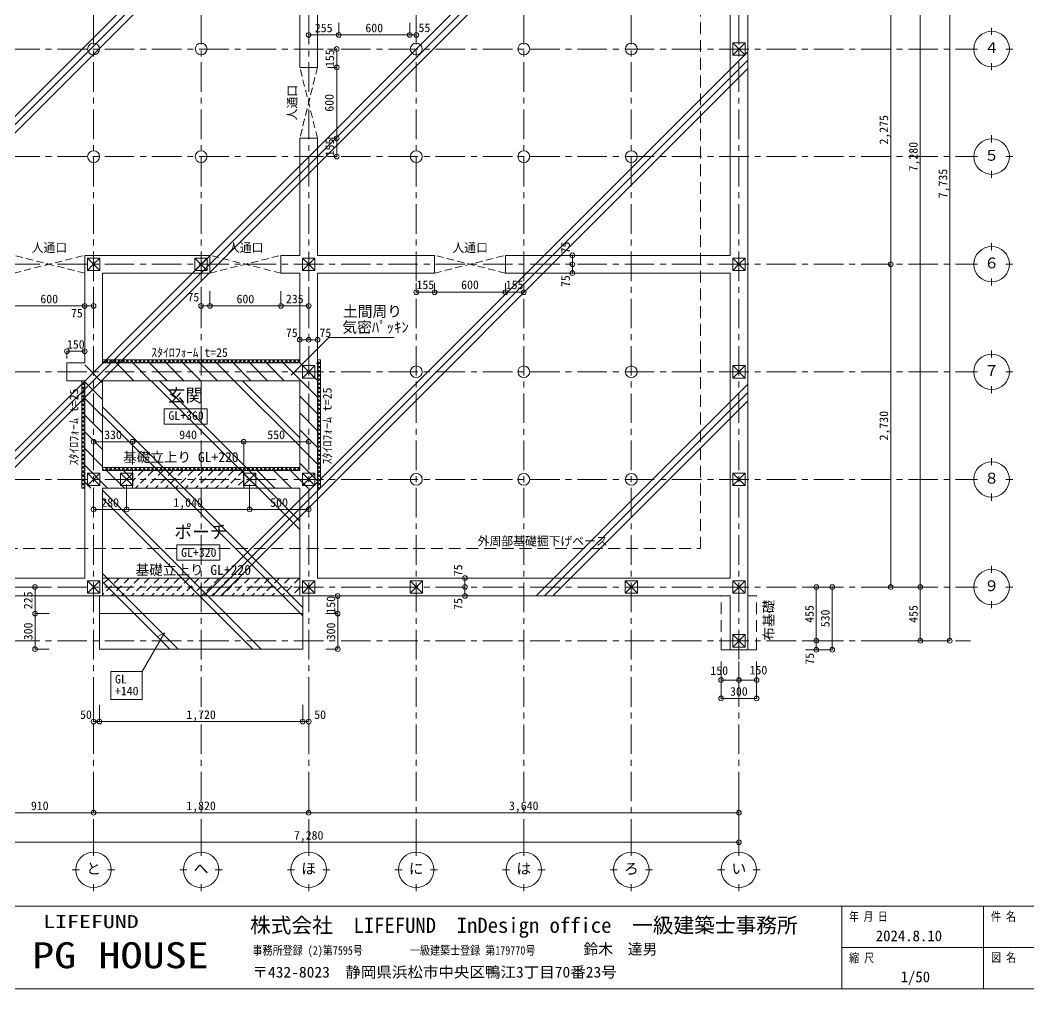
# Model space of a CAD drawing. Units: millimetres at full size, sheet at 1:50. Extents: x -9932 to 9868, y -6943 to 7028.
# Drawn here: x -5384 to 3151, y -6943 to 1248 of the extents above; entities that cross this region are included whole.
import ezdxf
from ezdxf.enums import TextEntityAlignment as Align

# ---------------------------------------------------------------- set-up
doc = ezdxf.new("R2010")
doc.units = ezdxf.units.MM
doc.header["$LTSCALE"] = 50
doc.header["$PDMODE"] = 32
doc.header["$PDSIZE"] = 40
for name, pattern in [('CHAIN1', [8, 5, -1, 1, -1]), ('DASHED1', [1.8, 1.2, -0.6]), ('DASHED2', [3, 2, -1])]:
    doc.linetypes.add(name, pattern=pattern)
for name, color, linetype, lineweight in [('6-2_柱【赤】', 6, 'Continuous', 13), ('6-3_仕上線【黄】', 3, 'Continuous', 20), ('6-4', 5, 'Continuous', 13), ('6-8_ハッチング', 7, 'DASHED1', 5), ('6-A_文字', 7, 'Continuous', 13), ('6-C', 134, 'Continuous', 13), ('6-D_その他ｸﾞﾚｰ線', 4, 'Continuous', 5), ('6-F_寸法・方位', 7, 'Continuous', 13), ('F-F_図面枠（共通）', 7, 'Continuous', 13)]:
    doc.layers.add(name, color=color, linetype=linetype, lineweight=lineweight)
doc.layers.add('F-A', color=7, linetype='Continuous')
doc.styles.add('ＭＳ ゴシック', font='')
doc.styles.get('ＭＳ ゴシック').set_extended_font_data('MS Gothic')

msp = doc.modelspace()

# ---------------------------------------------------------------- linework, layer by layer
at = {"layer": '6-2_柱【赤】'}
for p, q in [((644.77, 1057.17), (749.77, 952.17)), ((749.77, 1057.17), (644.77, 952.17)), ((-4815.23, -867.83), (-4815.23, -762.83)), ((-4710.23, -867.83), (-4710.23, -762.83)), ((-3800.23, -867.83), (-3905.23, -762.83)), ((-3905.23, -867.83), (-3800.23, -762.83)), ((749.77, -762.83), (644.77, -762.83)), ((749.77, -867.83), (749.77, -762.83)), ((-4815.23, -867.83), (-4710.23, -867.83)), ((749.77, -867.83), (644.77, -867.83)), ((-2890.23, -1672.83), (-2995.23, -1672.83)), ((-2890.23, -1777.83), (-2890.23, -1672.83)), ((749.77, -1672.83), (644.77, -1777.83)), ((749.77, -1777.83), (644.77, -1672.83)), ((-2890.23, -1777.83), (-2995.23, -1777.83)), ((-4815.23, -2582.83), (-4710.23, -2687.83)), ((-4710.23, -2582.83), (-4815.23, -2687.83)), ((-4535.23, -2582.83), (-4430.23, -2687.83)), ((-4430.23, -2582.83), (-4535.23, -2687.83)), ((-3495.23, -2582.83), (-3390.23, -2687.83)), ((-3390.23, -2582.83), (-3495.23, -2687.83)), ((-2995.23, -2582.83), (-2890.23, -2687.83)), ((-2890.23, -2582.83), (-2995.23, -2687.83)), ((749.77, -2582.83), (644.77, -2687.83)), ((749.77, -2687.83), (644.77, -2582.83)), ((-4815.23, -3492.83), (-4710.23, -3597.83)), ((-4710.23, -3492.83), (-4815.23, -3597.83)), ((-2995.23, -3492.83), (-2890.23, -3597.83)), ((-2890.23, -3492.83), (-2995.23, -3597.83)), ((-1980.23, -3597.83), (-2085.23, -3492.83)), ((-2085.23, -3597.83), (-1980.23, -3492.83)), ((-160.23, -3597.83), (-265.23, -3492.83)), ((-265.23, -3597.83), (-160.23, -3492.83)), ((644.77, -3492.83), (749.77, -3597.83)), ((749.77, -3492.83), (644.77, -3597.83)), ((644.77, -3947.83), (749.77, -4052.83)), ((749.77, -3947.83), (644.77, -4052.83))]:
    msp.add_line(p, q, dxfattribs=at)
for points in [[(644.77, 1057.17), (644.77, 952.17), (749.77, 952.17), (749.77, 1057.17)], [(-3800.23, -867.83), (-3800.23, -762.83), (-3905.23, -762.83), (-3905.23, -867.83)], [(-2995.23, -762.83), (-2995.23, -867.83), (-2890.23, -867.83), (-2890.23, -762.83)], [(749.77, -1672.83), (644.77, -1672.83), (644.77, -1777.83), (749.77, -1777.83)], [(-4815.23, -2582.83), (-4815.23, -2687.83), (-4710.23, -2687.83), (-4710.23, -2582.83)], [(-4535.23, -2582.83), (-4535.23, -2687.83), (-4430.23, -2687.83), (-4430.23, -2582.83)], [(-3495.23, -2582.83), (-3495.23, -2687.83), (-3390.23, -2687.83), (-3390.23, -2582.83)], [(-2995.23, -2582.83), (-2995.23, -2687.83), (-2890.23, -2687.83), (-2890.23, -2582.83)], [(749.77, -2582.83), (644.77, -2582.83), (644.77, -2687.83), (749.77, -2687.83)], [(-4815.23, -3492.83), (-4815.23, -3597.83), (-4710.23, -3597.83), (-4710.23, -3492.83)], [(-2995.23, -3492.83), (-2995.23, -3597.83), (-2890.23, -3597.83), (-2890.23, -3492.83)], [(-1980.23, -3597.83), (-1980.23, -3492.83), (-2085.23, -3492.83), (-2085.23, -3597.83)], [(-160.23, -3597.83), (-160.23, -3492.83), (-265.23, -3492.83), (-265.23, -3597.83)], [(644.77, -3492.83), (644.77, -3597.83), (749.77, -3597.83), (749.77, -3492.83)], [(644.77, -3947.83), (644.77, -4052.83), (749.77, -4052.83), (749.77, -3947.83)]]:
    msp.add_lwpolyline(points, close=True, dxfattribs=at)
for points in [[(-4710.23, -867.83), (-4762.73, -815.33), (-4815.23, -762.83)], [(-4815.23, -867.83), (-4762.73, -815.33), (-4710.23, -762.83), (-4815.23, -762.83)], [(-2995.23, -762.83), (-2942.73, -815.33), (-2890.23, -867.83)], [(-2890.23, -762.83), (-2942.73, -815.33), (-2995.23, -867.83)], [(749.77, -762.83), (697.27, -815.33), (644.77, -867.83)], [(749.77, -867.83), (697.27, -815.33), (644.77, -762.83), (644.77, -867.83)], [(-2890.23, -1672.83), (-2942.73, -1725.33), (-2995.23, -1777.83)], [(-2890.23, -1777.83), (-2942.73, -1725.33), (-2995.23, -1672.83), (-2995.23, -1777.83)]]:
    msp.add_lwpolyline(points, dxfattribs=at)
at = {"layer": '6-3_仕上線【黄】'}
for p, q in [((-3017.73, 849.67), (-3017.73, 1839.67)), ((-2867.73, 849.67), (-2867.73, 1384.67)), ((622.27, -740.33), (622.27, 1384.67)), ((-2867.73, 849.67), (-3017.73, 849.67)), ((-3017.73, 249.67), (-2867.73, 249.67)), ((-3017.73, -740.33), (-3017.73, 249.67)), ((-2867.73, -740.33), (-2867.73, 249.67)), ((-3777.73, -740.33), (-4837.73, -740.33)), ((-4837.73, -740.33), (-4837.73, -1650.33)), ((-3777.73, -890.33), (-3777.73, -740.33)), ((-3017.73, -740.33), (-3177.73, -740.33)), ((-3177.73, -890.33), (-3177.73, -740.33)), ((-2867.73, -740.33), (-1877.66, -740.33)), ((-1877.66, -890.33), (-1877.66, -740.33)), ((-1277.66, -890.33), (-1277.66, -740.33)), ((-1277.66, -740.33), (622.27, -740.33)), ((-3777.73, -890.33), (-4687.73, -890.33)), ((-4687.73, -1650.33), (-4687.73, -890.33)), ((-3017.73, -890.33), (-3177.73, -890.33)), ((-3017.73, -1650.33), (-3017.73, -890.33)), ((-2867.73, -3470.33), (-2867.73, -890.33)), ((-2867.73, -890.33), (-1877.66, -890.33)), ((-1277.66, -890.33), (622.27, -890.33)), ((622.27, -3470.33), (622.27, -890.33)), ((-4987.73, -1650.33), (-4987.73, -1800.33)), ((-4837.73, -1650.33), (-4987.73, -1650.33)), ((-3017.73, -1650.33), (-4687.73, -1650.33)), ((-4837.73, -1800.33), (-4987.73, -1800.33)), ((-4837.73, -1800.33), (-4837.73, -3470.33)), ((-3017.73, -1800.33), (-4687.73, -1800.33)), ((-4687.73, -2560.33), (-4687.73, -1800.33)), ((-3017.73, -2560.33), (-3017.73, -1800.33)), ((-4687.73, -2560.33), (-3017.73, -2560.33)), ((-4432.73, -2710.33), (-4432.73, -2560.33)), ((-3492.73, -2710.33), (-3492.73, -2560.33)), ((-4687.73, -2710.33), (-4687.73, -3620.33)), ((-3017.73, -2710.33), (-4687.73, -2710.33)), ((-3017.73, -3620.33), (-3017.73, -2710.33)), ((-4687.73, -3470.33), (-3017.73, -3470.33)), ((-2867.73, -3470.33), (622.27, -3470.33)), ((-6507.73, -3620.33), (622.27, -3620.33)), ((622.27, -4075.33), (622.27, -3620.33))]:
    msp.add_line(p, q, dxfattribs=at)
at = {"layer": '6-3_仕上線【黄】', "color": 4, "linetype": 'DASHED1', "lineweight": 5}
for p, q in [((-2867.73, 249.67), (-3017.73, 849.67)), ((-2867.73, 849.67), (-3017.73, 249.67)), ((-5437.73, -890.33), (-4837.73, -740.33)), ((-4837.73, -890.33), (-5437.73, -740.33)), ((-3777.73, -890.33), (-3177.73, -740.33)), ((-3177.73, -890.33), (-3777.73, -740.33)), ((-1877.66, -890.33), (-1277.66, -740.33)), ((-1277.66, -890.33), (-1877.66, -740.33))]:
    msp.add_line(p, q, dxfattribs=at)
at = {"layer": '6-3_仕上線【黄】', "color": 2, "lineweight": 5}
for p, q in [((-3017.73, -3059.21), (-4276.61, -1800.33)), ((-3017.73, -2988.5), (-4205.9, -1800.33)), ((-3017.73, -2355.35), (-3572.75, -1800.33)), ((-3017.73, -2284.64), (-3502.04, -1800.33)), ((-2992.73, -3717.36), (-4687.73, -2022.36)), ((-2992.73, -3788.07), (-4687.73, -2093.07)), ((-3343.62, -4070.33), (-4687.73, -2726.22)), ((-3414.33, -4070.33), (-4687.73, -2796.93)), ((-4047.48, -4070.33), (-4687.73, -3430.08)), ((-4118.19, -4070.33), (-4687.73, -3500.79))]:
    msp.add_line(p, q, dxfattribs=at)
at = {"layer": '6-3_仕上線【黄】', "color": 7, "linetype": 'DASHED2', "lineweight": 13}
for p, q in [((547.27, -4075.33), (547.27, -3620.33)), ((847.27, -3620.33), (772.27, -3620.33)), ((847.27, -4075.33), (847.27, -3620.33)), ((622.27, -4075.33), (547.27, -4075.33)), ((772.27, -4075.33), (847.27, -4075.33))]:
    msp.add_line(p, q, dxfattribs=at)
at = {"layer": '6-3_仕上線【黄】'}
for points in [[(622.27, -4075.33), (772.27, -4075.33), (772.27, 3809.67)], [(-5597.73, -2560.33), (-5597.73, -3470.33), (-4837.73, -3470.33)]]:
    msp.add_lwpolyline(points, dxfattribs=at)
at = {"layer": '6-3_仕上線【黄】', "color": 7, "linetype": 'DASHED2', "lineweight": 13}
msp.add_lwpolyline([(-6257.73, -3220.33), (372.27, -3220.33), (372.27, 3409.67)], dxfattribs=at)
at = {"layer": '6-4'}
for p, q in [((-3017.73, -1625.33), (-4687.73, -1625.33)), ((-4673, -1650.33), (-4687.73, -1635.61)), ((-4668, -1650.33), (-4643, -1625.33)), ((-4637.65, -1650.33), (-4662.65, -1625.33)), ((-4632.65, -1650.33), (-4607.65, -1625.33)), ((-4602.29, -1650.33), (-4627.29, -1625.33)), ((-4597.29, -1650.33), (-4572.29, -1625.33)), ((-4566.94, -1650.33), (-4591.94, -1625.33)), ((-4561.94, -1650.33), (-4536.94, -1625.33)), ((-4531.58, -1650.33), (-4556.58, -1625.33)), ((-4526.58, -1650.33), (-4501.58, -1625.33)), ((-4496.23, -1650.33), (-4521.23, -1625.33)), ((-4491.23, -1650.33), (-4466.23, -1625.33)), ((-4460.87, -1650.33), (-4485.87, -1625.33)), ((-4455.87, -1650.33), (-4430.87, -1625.33)), ((-4425.51, -1650.33), (-4450.51, -1625.33)), ((-4420.51, -1650.33), (-4395.51, -1625.33)), ((-4390.16, -1650.33), (-4415.16, -1625.33)), ((-4385.16, -1650.33), (-4360.16, -1625.33)), ((-4354.8, -1650.33), (-4379.8, -1625.33)), ((-4349.8, -1650.33), (-4324.8, -1625.33)), ((-4319.45, -1650.33), (-4344.45, -1625.33)), ((-4314.45, -1650.33), (-4289.45, -1625.33)), ((-4284.09, -1650.33), (-4309.09, -1625.33)), ((-4279.09, -1650.33), (-4254.09, -1625.33)), ((-4248.74, -1650.33), (-4273.74, -1625.33)), ((-4243.74, -1650.33), (-4218.74, -1625.33)), ((-4213.38, -1650.33), (-4238.38, -1625.33)), ((-4208.38, -1650.33), (-4183.38, -1625.33)), ((-4178.03, -1650.33), (-4203.03, -1625.33)), ((-4173.03, -1650.33), (-4148.03, -1625.33)), ((-4142.67, -1650.33), (-4167.67, -1625.33)), ((-4137.67, -1650.33), (-4112.67, -1625.33)), ((-4107.32, -1650.33), (-4132.32, -1625.33)), ((-4102.32, -1650.33), (-4077.32, -1625.33)), ((-4071.96, -1650.33), (-4096.96, -1625.33)), ((-4066.96, -1650.33), (-4041.96, -1625.33)), ((-4036.61, -1650.33), (-4061.61, -1625.33)), ((-4031.61, -1650.33), (-4006.61, -1625.33)), ((-4001.25, -1650.33), (-4026.25, -1625.33)), ((-3996.25, -1650.33), (-3971.25, -1625.33)), ((-3965.9, -1650.33), (-3990.9, -1625.33)), ((-3960.9, -1650.33), (-3935.9, -1625.33)), ((-3930.54, -1650.33), (-3955.54, -1625.33)), ((-3925.54, -1650.33), (-3900.54, -1625.33)), ((-3895.18, -1650.33), (-3920.18, -1625.33)), ((-3890.18, -1650.33), (-3865.18, -1625.33)), ((-3859.83, -1650.33), (-3884.83, -1625.33)), ((-3854.83, -1650.33), (-3829.83, -1625.33)), ((-3824.47, -1650.33), (-3849.47, -1625.33)), ((-3819.47, -1650.33), (-3794.47, -1625.33)), ((-3789.12, -1650.33), (-3814.12, -1625.33)), ((-3784.12, -1650.33), (-3759.12, -1625.33)), ((-3753.76, -1650.33), (-3778.76, -1625.33)), ((-3748.76, -1650.33), (-3723.76, -1625.33)), ((-3718.41, -1650.33), (-3743.41, -1625.33)), ((-3713.41, -1650.33), (-3688.41, -1625.33)), ((-3683.05, -1650.33), (-3708.05, -1625.33)), ((-3678.05, -1650.33), (-3653.05, -1625.33)), ((-3647.7, -1650.33), (-3672.7, -1625.33)), ((-3642.7, -1650.33), (-3617.7, -1625.33)), ((-3612.34, -1650.33), (-3637.34, -1625.33)), ((-3607.34, -1650.33), (-3582.34, -1625.33)), ((-3576.99, -1650.33), (-3601.99, -1625.33)), ((-3571.99, -1650.33), (-3546.99, -1625.33)), ((-3541.63, -1650.33), (-3566.63, -1625.33)), ((-3536.63, -1650.33), (-3511.63, -1625.33)), ((-3506.28, -1650.33), (-3531.28, -1625.33)), ((-3501.28, -1650.33), (-3476.28, -1625.33)), ((-3470.92, -1650.33), (-3495.92, -1625.33)), ((-3465.92, -1650.33), (-3440.92, -1625.33)), ((-3435.57, -1650.33), (-3460.57, -1625.33)), ((-3430.57, -1650.33), (-3405.57, -1625.33)), ((-3400.21, -1650.33), (-3425.21, -1625.33)), ((-3395.21, -1650.33), (-3370.21, -1625.33)), ((-3364.85, -1650.33), (-3389.85, -1625.33)), ((-3359.85, -1650.33), (-3334.85, -1625.33)), ((-3329.5, -1650.33), (-3354.5, -1625.33)), ((-3324.5, -1650.33), (-3299.5, -1625.33)), ((-3294.14, -1650.33), (-3319.14, -1625.33)), ((-3289.14, -1650.33), (-3264.14, -1625.33)), ((-3258.79, -1650.33), (-3283.79, -1625.33)), ((-3253.79, -1650.33), (-3228.79, -1625.33)), ((-3223.43, -1650.33), (-3248.43, -1625.33)), ((-3218.43, -1650.33), (-3193.43, -1625.33)), ((-3188.08, -1650.33), (-3213.08, -1625.33)), ((-3183.08, -1650.33), (-3158.08, -1625.33)), ((-3152.72, -1650.33), (-3177.72, -1625.33)), ((-3147.72, -1650.33), (-3122.72, -1625.33)), ((-3117.37, -1650.33), (-3142.37, -1625.33)), ((-3112.37, -1650.33), (-3087.37, -1625.33)), ((-3082.01, -1650.33), (-3107.01, -1625.33)), ((-3077.01, -1650.33), (-3052.01, -1625.33)), ((-3046.66, -1650.33), (-3071.66, -1625.33)), ((-3041.66, -1650.33), (-3017.73, -1626.41)), ((-3017.73, -1643.91), (-3036.3, -1625.33)), ((-2867.73, -1625.33), (-2842.73, -1625.33)), ((-2867.73, -1634.71), (-2842.73, -1659.71)), ((-2867.73, -1665.06), (-2842.73, -1640.06)), ((-2867.73, -1670.06), (-2842.73, -1695.06)), ((-2867.73, -1700.42), (-2842.73, -1675.42)), ((-2867.73, -1705.42), (-2842.73, -1730.42)), ((-2842.73, -2710.33), (-2842.73, -1625.33)), ((-2867.73, -1735.77), (-2842.73, -1710.77)), ((-2867.73, -1740.77), (-2842.73, -1765.77)), ((-2867.73, -1771.13), (-2842.73, -1746.13)), ((-2867.73, -1776.13), (-2842.73, -1801.13)), ((-2867.73, -1806.48), (-2842.73, -1781.48)), ((-4862.73, -1800.33), (-4862.73, -2710.33)), ((-4837.73, -1811.72), (-4862.73, -1836.72)), ((-4837.73, -1842.08), (-4862.73, -1817.08)), ((-4837.73, -1847.08), (-4862.73, -1872.08)), ((-4837.73, -1877.43), (-4862.73, -1852.43)), ((-2867.73, -1811.48), (-2842.73, -1836.48)), ((-2867.73, -1841.84), (-2842.73, -1816.84)), ((-2867.73, -1846.84), (-2842.73, -1871.84)), ((-2867.73, -1877.19), (-2842.73, -1852.19)), ((-4837.73, -1882.43), (-4862.73, -1907.43)), ((-4837.73, -1912.79), (-4862.73, -1887.79)), ((-4837.73, -1917.79), (-4862.73, -1942.79)), ((-4837.73, -1948.14), (-4862.73, -1923.14)), ((-4837.73, -1953.14), (-4862.73, -1978.14)), ((-4837.73, -1983.5), (-4862.73, -1958.5)), ((-2867.73, -1882.19), (-2842.73, -1907.19)), ((-2867.73, -1912.55), (-2842.73, -1887.55)), ((-2867.73, -1917.55), (-2842.73, -1942.55)), ((-2867.73, -1947.9), (-2842.73, -1922.9)), ((-2867.73, -1952.9), (-2842.73, -1977.9)), ((-2867.73, -1983.26), (-2842.73, -1958.26)), ((-4837.73, -1988.5), (-4862.73, -2013.5)), ((-4837.73, -2018.86), (-4862.73, -1993.86)), ((-4837.73, -2023.86), (-4862.73, -2048.86)), ((-4837.73, -2054.21), (-4862.73, -2029.21)), ((-2867.73, -1988.26), (-2842.73, -2013.26)), ((-2867.73, -2018.61), (-2842.73, -1993.61)), ((-2867.73, -2023.61), (-2842.73, -2048.61)), ((-2867.73, -2053.97), (-2842.73, -2028.97)), ((-4837.73, -2059.21), (-4862.73, -2084.21)), ((-4837.73, -2089.57), (-4862.73, -2064.57)), ((-4837.73, -2094.57), (-4862.73, -2119.57)), ((-4837.73, -2124.92), (-4862.73, -2099.92)), ((-4837.73, -2129.92), (-4862.73, -2154.92)), ((-2867.73, -2058.97), (-2842.73, -2083.97)), ((-2867.73, -2089.33), (-2842.73, -2064.33)), ((-2867.73, -2094.33), (-2842.73, -2119.33)), ((-2867.73, -2124.68), (-2842.73, -2099.68)), ((-2867.73, -2129.68), (-2842.73, -2154.68)), ((-4837.73, -2160.28), (-4862.73, -2135.28)), ((-4837.73, -2165.28), (-4862.73, -2190.28)), ((-4837.73, -2195.63), (-4862.73, -2170.63)), ((-4837.73, -2200.63), (-4862.73, -2225.63)), ((-4837.73, -2230.99), (-4862.73, -2205.99)), ((-2867.73, -2160.04), (-2842.73, -2135.04)), ((-2867.73, -2165.04), (-2842.73, -2190.04)), ((-2867.73, -2195.39), (-2842.73, -2170.39)), ((-2867.73, -2200.39), (-2842.73, -2225.39)), ((-2867.73, -2230.75), (-2842.73, -2205.75)), ((-4837.73, -2235.99), (-4862.73, -2260.99)), ((-4837.73, -2266.34), (-4862.73, -2241.34)), ((-4837.73, -2271.34), (-4862.73, -2296.34)), ((-4837.73, -2301.7), (-4862.73, -2276.7)), ((-2867.73, -2235.75), (-2842.73, -2260.75)), ((-2867.73, -2266.1), (-2842.73, -2241.1)), ((-2867.73, -2271.1), (-2842.73, -2296.1)), ((-2867.73, -2301.46), (-2842.73, -2276.46)), ((-4837.73, -2306.7), (-4862.73, -2331.7)), ((-4837.73, -2337.05), (-4862.73, -2312.05)), ((-4837.73, -2342.05), (-4862.73, -2367.05)), ((-4837.73, -2372.41), (-4862.73, -2347.41)), ((-4837.73, -2377.41), (-4862.73, -2402.41)), ((-4837.73, -2407.76), (-4862.73, -2382.76)), ((-2867.73, -2306.46), (-2842.73, -2331.46)), ((-2867.73, -2336.81), (-2842.73, -2311.81)), ((-2867.73, -2341.81), (-2842.73, -2366.81)), ((-2867.73, -2372.17), (-2842.73, -2347.17)), ((-2867.73, -2377.17), (-2842.73, -2402.17)), ((-2867.73, -2407.52), (-2842.73, -2382.52)), ((-4837.73, -2412.76), (-4862.73, -2437.76)), ((-4837.73, -2443.12), (-4862.73, -2418.12)), ((-4837.73, -2448.12), (-4862.73, -2473.12)), ((-4837.73, -2478.47), (-4862.73, -2453.47)), ((-2867.73, -2412.52), (-2842.73, -2437.52)), ((-2867.73, -2442.88), (-2842.73, -2417.88)), ((-2867.73, -2447.88), (-2842.73, -2472.88)), ((-2867.73, -2478.23), (-2842.73, -2453.23)), ((-4837.73, -2483.47), (-4862.73, -2508.47)), ((-4837.73, -2513.83), (-4862.73, -2488.83)), ((-4837.73, -2518.83), (-4862.73, -2543.83)), ((-4837.73, -2549.19), (-4862.73, -2524.19)), ((-4837.73, -2554.19), (-4862.73, -2579.19)), ((-4837.73, -2584.54), (-4862.73, -2559.54)), ((-3017.73, -2535.33), (-4687.73, -2535.33)), ((-4673, -2560.33), (-4687.73, -2545.61)), ((-4668, -2560.33), (-4643, -2535.33)), ((-4637.65, -2560.33), (-4662.65, -2535.33)), ((-4632.65, -2560.33), (-4607.65, -2535.33)), ((-4602.29, -2560.33), (-4627.29, -2535.33)), ((-4597.29, -2560.33), (-4572.29, -2535.33)), ((-4566.94, -2560.33), (-4591.94, -2535.33)), ((-4561.94, -2560.33), (-4536.94, -2535.33)), ((-4531.58, -2560.33), (-4556.58, -2535.33)), ((-4526.58, -2560.33), (-4501.58, -2535.33)), ((-4496.23, -2560.33), (-4521.23, -2535.33)), ((-4491.23, -2560.33), (-4466.23, -2535.33)), ((-4460.87, -2560.33), (-4485.87, -2535.33)), ((-4455.87, -2560.33), (-4430.87, -2535.33)), ((-4425.51, -2560.33), (-4450.51, -2535.33)), ((-4420.51, -2560.33), (-4395.51, -2535.33)), ((-4390.16, -2560.33), (-4415.16, -2535.33)), ((-4385.16, -2560.33), (-4360.16, -2535.33)), ((-4354.8, -2560.33), (-4379.8, -2535.33)), ((-4349.8, -2560.33), (-4324.8, -2535.33)), ((-4319.45, -2560.33), (-4344.45, -2535.33)), ((-4314.45, -2560.33), (-4289.45, -2535.33)), ((-4284.09, -2560.33), (-4309.09, -2535.33)), ((-4279.09, -2560.33), (-4254.09, -2535.33)), ((-4248.74, -2560.33), (-4273.74, -2535.33)), ((-4243.74, -2560.33), (-4218.74, -2535.33)), ((-4213.38, -2560.33), (-4238.38, -2535.33)), ((-4208.38, -2560.33), (-4183.38, -2535.33)), ((-4178.03, -2560.33), (-4203.03, -2535.33)), ((-4173.03, -2560.33), (-4148.03, -2535.33)), ((-4142.67, -2560.33), (-4167.67, -2535.33)), ((-4137.67, -2560.33), (-4112.67, -2535.33)), ((-4107.32, -2560.33), (-4132.32, -2535.33)), ((-4102.32, -2560.33), (-4077.32, -2535.33)), ((-4071.96, -2560.33), (-4096.96, -2535.33)), ((-4066.96, -2560.33), (-4041.96, -2535.33)), ((-4036.61, -2560.33), (-4061.61, -2535.33)), ((-4031.61, -2560.33), (-4006.61, -2535.33)), ((-4001.25, -2560.33), (-4026.25, -2535.33)), ((-3996.25, -2560.33), (-3971.25, -2535.33)), ((-3965.9, -2560.33), (-3990.9, -2535.33)), ((-3960.9, -2560.33), (-3935.9, -2535.33)), ((-3930.54, -2560.33), (-3955.54, -2535.33)), ((-3925.54, -2560.33), (-3900.54, -2535.33)), ((-3895.18, -2560.33), (-3920.18, -2535.33)), ((-3890.18, -2560.33), (-3865.18, -2535.33)), ((-3859.83, -2560.33), (-3884.83, -2535.33)), ((-3854.83, -2560.33), (-3829.83, -2535.33)), ((-3824.47, -2560.33), (-3849.47, -2535.33)), ((-3819.47, -2560.33), (-3794.47, -2535.33)), ((-3789.12, -2560.33), (-3814.12, -2535.33)), ((-3784.12, -2560.33), (-3759.12, -2535.33)), ((-3753.76, -2560.33), (-3778.76, -2535.33)), ((-3748.76, -2560.33), (-3723.76, -2535.33)), ((-3718.41, -2560.33), (-3743.41, -2535.33)), ((-3713.41, -2560.33), (-3688.41, -2535.33)), ((-3683.05, -2560.33), (-3708.05, -2535.33)), ((-3678.05, -2560.33), (-3653.05, -2535.33)), ((-3647.7, -2560.33), (-3672.7, -2535.33)), ((-3642.7, -2560.33), (-3617.7, -2535.33)), ((-3612.34, -2560.33), (-3637.34, -2535.33)), ((-3607.34, -2560.33), (-3582.34, -2535.33)), ((-3576.99, -2560.33), (-3601.99, -2535.33)), ((-3571.99, -2560.33), (-3546.99, -2535.33)), ((-3541.63, -2560.33), (-3566.63, -2535.33)), ((-3536.63, -2560.33), (-3511.63, -2535.33)), ((-3506.28, -2560.33), (-3531.28, -2535.33)), ((-3501.28, -2560.33), (-3476.28, -2535.33)), ((-3470.92, -2560.33), (-3495.92, -2535.33)), ((-3465.92, -2560.33), (-3440.92, -2535.33)), ((-3435.57, -2560.33), (-3460.57, -2535.33)), ((-3430.57, -2560.33), (-3405.57, -2535.33)), ((-3400.21, -2560.33), (-3425.21, -2535.33)), ((-3395.21, -2560.33), (-3370.21, -2535.33)), ((-3364.85, -2560.33), (-3389.85, -2535.33)), ((-3359.85, -2560.33), (-3334.85, -2535.33)), ((-3329.5, -2560.33), (-3354.5, -2535.33)), ((-3324.5, -2560.33), (-3299.5, -2535.33)), ((-3294.14, -2560.33), (-3319.14, -2535.33)), ((-3289.14, -2560.33), (-3264.14, -2535.33)), ((-3258.79, -2560.33), (-3283.79, -2535.33)), ((-3253.79, -2560.33), (-3228.79, -2535.33)), ((-3223.43, -2560.33), (-3248.43, -2535.33)), ((-3218.43, -2560.33), (-3193.43, -2535.33)), ((-3188.08, -2560.33), (-3213.08, -2535.33)), ((-3183.08, -2560.33), (-3158.08, -2535.33)), ((-3152.72, -2560.33), (-3177.72, -2535.33)), ((-3147.72, -2560.33), (-3122.72, -2535.33)), ((-3117.37, -2560.33), (-3142.37, -2535.33)), ((-3112.37, -2560.33), (-3087.37, -2535.33)), ((-3082.01, -2560.33), (-3107.01, -2535.33)), ((-3077.01, -2560.33), (-3052.01, -2535.33)), ((-3046.66, -2560.33), (-3071.66, -2535.33)), ((-3041.66, -2560.33), (-3017.73, -2536.41)), ((-3017.73, -2553.91), (-3036.3, -2535.33)), ((-2867.73, -2483.23), (-2842.73, -2508.23)), ((-2867.73, -2513.59), (-2842.73, -2488.59)), ((-2867.73, -2518.59), (-2842.73, -2543.59)), ((-2867.73, -2548.94), (-2842.73, -2523.94)), ((-2867.73, -2553.95), (-2842.73, -2578.95)), ((-2867.73, -2584.3), (-2842.73, -2559.3)), ((-4837.73, -2589.54), (-4862.73, -2614.54)), ((-4837.73, -2619.9), (-4862.73, -2594.9)), ((-4837.73, -2624.9), (-4862.73, -2649.9)), ((-4837.73, -2655.25), (-4862.73, -2630.25)), ((-2867.73, -2589.3), (-2842.73, -2614.3)), ((-2867.73, -2619.66), (-2842.73, -2594.66)), ((-2867.73, -2624.66), (-2842.73, -2649.66)), ((-2867.73, -2655.01), (-2842.73, -2630.01)), ((-4837.73, -2660.25), (-4862.73, -2685.25)), ((-4837.73, -2690.61), (-4862.73, -2665.61)), ((-4837.73, -2710.33), (-4862.73, -2710.33)), ((-4837.73, -2695.61), (-4852.46, -2710.33)), ((-2867.73, -2660.01), (-2842.73, -2685.01)), ((-2867.73, -2690.37), (-2842.73, -2665.37)), ((-2867.73, -2695.37), (-2852.76, -2710.33)), ((-2867.73, -2710.33), (-2842.73, -2710.33)), ((-2852.34, -2710.33), (-2842.73, -2700.72))]:
    msp.add_line(p, q, dxfattribs=at)
at = {"layer": '6-4', "color": 7}
for p, q in [((-4712.73, -4070.33), (-4712.73, -3620.33)), ((-4712.73, -3770.33), (-2992.73, -3770.33))]:
    msp.add_line(p, q, dxfattribs=at)
msp.add_lwpolyline([(-4712.73, -4070.33), (-2992.73, -4070.33), (-2992.73, -3620.33)], dxfattribs=at)
at = {"layer": '6-8_ハッチング', "color": 2, "linetype": 'Continuous'}
for p, q in [((-6657.73, -792.8), (-2055.27, 3809.67)), ((-6657.73, -934.22), (-1913.84, 3809.67)), ((-6657.73, -863.51), (-1984.56, 3809.67)), ((-6656.84, -3620.33), (772.27, 3808.78)), ((772.27, 3738.06), (-6586.13, -3620.33)), ((772.27, 3667.35), (-6515.42, -3620.33)), ((-3828.41, -3620.33), (772.27, 980.35)), ((-3757.7, -3620.33), (772.27, 909.64)), ((-3686.99, -3620.33), (772.27, 838.93)), ((-1017.42, -3620.33), (772.27, -1830.64)), ((772.27, -1901.36), (-946.71, -3620.33)), ((772.27, -1972.07), (-876, -3620.33))]:
    msp.add_line(p, q, dxfattribs=at)
at = {"layer": '6-8_ハッチング', "lineweight": 13}
for p, q in [((-4343.51, -2560.33), (-4430.23, -2647.05)), ((-4258.66, -2560.33), (-4408.66, -2710.33)), ((-4173.81, -2560.33), (-4323.81, -2710.33)), ((-4088.95, -2560.33), (-4238.95, -2710.33)), ((-4004.1, -2560.33), (-4154.1, -2710.33)), ((-3919.25, -2560.33), (-4069.25, -2710.33)), ((-3834.39, -2560.33), (-3984.39, -2710.33)), ((-3749.54, -2560.33), (-3899.54, -2710.33)), ((-3664.69, -2560.33), (-3814.69, -2710.33)), ((-3579.84, -2560.33), (-3729.84, -2710.33)), ((-3494.98, -2560.33), (-3644.98, -2710.33)), ((-3492.73, -2642.93), (-3560.13, -2710.33)), ((-4632.19, -3470.33), (-4687.73, -3525.88)), ((-4547.33, -3470.33), (-4687.73, -3610.73)), ((-4462.48, -3470.33), (-4612.48, -3620.33)), ((-4377.63, -3470.33), (-4527.63, -3620.33)), ((-4292.77, -3470.33), (-4442.77, -3620.33)), ((-4207.92, -3470.33), (-4357.92, -3620.33)), ((-4123.07, -3470.33), (-4273.07, -3620.33)), ((-4038.22, -3470.33), (-4188.22, -3620.33)), ((-3953.36, -3470.33), (-4103.36, -3620.33)), ((-3868.51, -3470.33), (-4018.51, -3620.33)), ((-3783.66, -3470.33), (-3933.66, -3620.33)), ((-3698.81, -3470.33), (-3848.81, -3620.33)), ((-3613.95, -3470.33), (-3763.95, -3620.33)), ((-3529.1, -3470.33), (-3679.1, -3620.33)), ((-3444.25, -3470.33), (-3594.25, -3620.33)), ((-3359.39, -3470.33), (-3509.39, -3620.33)), ((-3274.54, -3470.33), (-3424.54, -3620.33)), ((-3189.69, -3470.33), (-3339.69, -3620.33)), ((-3104.84, -3470.33), (-3254.84, -3620.33)), ((-3019.98, -3470.33), (-3169.98, -3620.33)), ((-3017.73, -3552.93), (-3085.13, -3620.33))]:
    msp.add_line(p, q, dxfattribs=at)
at = {"layer": '6-A_文字', "color": 1, "linetype": 'CHAIN1', "lineweight": 9}
for p, q in [((-4762.73, -5757.4), (-4762.73, 6428.18)), ((-3852.73, -5757.4), (-3852.73, 6428.18)), ((-2942.73, -5757.4), (-2942.73, 6428.18)), ((-2032.73, -5757.4), (-2032.73, 6428.18)), ((-1122.73, -5757.4), (-1122.73, 6428.18)), ((-212.73, -5757.4), (-212.73, 6428.18)), ((697.27, -5757.4), (697.27, 6428.18)), ((-8668.65, 1004.67), (2655.85, 1004.67)), ((-8668.65, 94.67), (2655.85, 94.67)), ((-8668.65, -815.33), (2655.85, -815.33)), ((-8668.65, -1725.33), (2655.85, -1725.33)), ((-8668.65, -2635.33), (2655.85, -2635.33)), ((-8668.65, -3545.33), (2655.85, -3545.33)), ((-8668.65, -4000.33), (2655.85, -4000.33))]:
    msp.add_line(p, q, dxfattribs=at)
at = {"layer": '6-A_文字'}
for p, q in [((2835.85, 1184.67), (2835.85, 1124.67)), ((2715.85, 1004.67), (2655.85, 1004.67)), ((3015.85, 1004.67), (2955.85, 1004.67)), ((2835.85, 884.67), (2835.85, 824.67)), ((2835.85, 274.67), (2835.85, 214.67)), ((2715.85, 94.67), (2655.85, 94.67)), ((3015.85, 94.67), (2955.85, 94.67)), ((2835.85, -25.33), (2835.85, -85.33)), ((2835.85, -635.33), (2835.85, -695.33)), ((2715.85, -815.33), (2655.85, -815.33)), ((3015.85, -815.33), (2955.85, -815.33)), ((2835.85, -935.33), (2835.85, -995.33)), ((2835.85, -1545.33), (2835.85, -1605.33)), ((2715.85, -1725.33), (2655.85, -1725.33)), ((3015.85, -1725.33), (2955.85, -1725.33)), ((2835.85, -1845.33), (2835.85, -1905.33)), ((2835.85, -2455.33), (2835.85, -2515.33)), ((2715.85, -2635.33), (2655.85, -2635.33)), ((3015.85, -2635.33), (2955.85, -2635.33)), ((2835.85, -2755.33), (2835.85, -2815.33)), ((2835.85, -3365.33), (2835.85, -3425.33)), ((2715.85, -3545.33), (2655.85, -3545.33)), ((3015.85, -3545.33), (2955.85, -3545.33)), ((2835.85, -3665.33), (2835.85, -3725.33)), ((-4762.73, -5817.4), (-4762.73, -5757.4)), ((-3852.73, -5817.4), (-3852.73, -5757.4)), ((-2942.73, -5817.4), (-2942.73, -5757.4)), ((-2032.73, -5817.4), (-2032.73, -5757.4)), ((-1122.73, -5817.4), (-1122.73, -5757.4)), ((-212.73, -5817.4), (-212.73, -5757.4)), ((697.27, -5817.4), (697.27, -5757.4)), ((-4882.73, -5937.4), (-4942.73, -5937.4)), ((-4582.73, -5937.4), (-4642.73, -5937.4)), ((-3972.73, -5937.4), (-4032.73, -5937.4)), ((-3672.73, -5937.4), (-3732.73, -5937.4)), ((-3062.73, -5937.4), (-3122.73, -5937.4)), ((-2762.73, -5937.4), (-2822.73, -5937.4)), ((-2152.73, -5937.4), (-2212.73, -5937.4)), ((-1852.73, -5937.4), (-1912.73, -5937.4)), ((-1242.73, -5937.4), (-1302.73, -5937.4)), ((-942.73, -5937.4), (-1002.73, -5937.4)), ((-332.73, -5937.4), (-392.73, -5937.4)), ((-32.73, -5937.4), (-92.73, -5937.4)), ((577.27, -5937.4), (517.27, -5937.4)), ((877.27, -5937.4), (817.27, -5937.4)), ((-4762.73, -6117.4), (-4762.73, -6057.4)), ((-3852.73, -6117.4), (-3852.73, -6057.4)), ((-2942.73, -6117.4), (-2942.73, -6057.4)), ((-2032.73, -6117.4), (-2032.73, -6057.4)), ((-1122.73, -6117.4), (-1122.73, -6057.4)), ((-212.73, -6117.4), (-212.73, -6057.4)), ((697.27, -6117.4), (697.27, -6057.4))]:
    msp.add_line(p, q, dxfattribs=at)
at = {"layer": '6-A_文字', "color": 134}
for p in [(-3090.77, -1752.73), (-2219.54, -1434.01)]:
    msp.add_line(p, (-2772.04, -1434.01), dxfattribs=at)
at = {"layer": '6-A_文字', "color": 2, "lineweight": 5}
for p, q in [((-3802.61, -2037.85), (-3802.61, -2168.95)), ((-3802.61, -2168.95), (-4165.99, -2168.95)), ((-3694.84, -3188.09), (-3694.84, -3319.19)), ((-3694.84, -3319.19), (-4058.22, -3319.19))]:
    msp.add_line(p, q, dxfattribs=at)
for points in [[(-3802.61, -2037.85), (-4165.99, -2037.85), (-4165.99, -2168.95)], [(-3694.84, -3188.09), (-4058.22, -3188.09), (-4058.22, -3319.19)], [(-4352.39, -4258.95), (-4163.86, -3932.41), (-4224.49, -3967.41)], [(-4352.39, -4258.95), (-4617.54, -4258.95), (-4617.54, -4496.06)], [(-4352.39, -4258.95), (-4352.39, -4496.06), (-4617.54, -4496.06)]]:
    msp.add_lwpolyline(points, dxfattribs=at)
at = {"layer": '6-A_文字'}
for centre in [(2835.85, 1004.67), (2835.85, 94.67), (2835.85, -815.33), (2835.85, -1725.33), (2835.85, -2635.33), (2835.85, -3545.33), (-4762.73, -5937.4), (-3852.73, -5937.4), (-2942.73, -5937.4), (-2032.73, -5937.4), (-1122.73, -5937.4), (-212.73, -5937.4), (697.27, -5937.4)]:
    msp.add_circle(centre, 150, dxfattribs=at)
at = {"layer": '6-C'}
for p, q in [((-4837.73, -1667.65), (-4687.73, -1817.65)), ((-4572.21, -1650.33), (-4422.21, -1800.33)), ((-4430.78, -1650.33), (-4280.78, -1800.33)), ((-4289.36, -1650.33), (-4139.36, -1800.33)), ((-4147.94, -1650.33), (-3997.94, -1800.33)), ((-4006.52, -1650.33), (-3856.52, -1800.33)), ((-3865.1, -1650.33), (-3715.1, -1800.33)), ((-3723.68, -1650.33), (-3573.68, -1800.33)), ((-3582.26, -1650.33), (-3432.26, -1800.33)), ((-3440.83, -1650.33), (-3290.83, -1800.33)), ((-3299.41, -1650.33), (-3149.41, -1800.33)), ((-3157.99, -1650.33), (-2867.73, -1940.6)), ((-3016.57, -1650.33), (-2867.73, -1799.18)), ((-2875.15, -1650.33), (-2867.73, -1657.75)), ((-4837.73, -1809.07), (-4687.73, -1959.07)), ((-4837.73, -1950.5), (-4687.73, -2100.5)), ((-3017.73, -1932.02), (-2867.73, -2082.02)), ((-4837.73, -2091.92), (-4687.73, -2241.92)), ((-3017.73, -2073.44), (-2867.73, -2223.44)), ((-3017.73, -2214.86), (-2867.73, -2364.86)), ((-4837.73, -2233.34), (-4687.73, -2383.34)), ((-4837.73, -2374.76), (-4687.73, -2524.76)), ((-3017.73, -2356.28), (-2867.73, -2506.28)), ((-4837.73, -2516.18), (-4643.58, -2710.33)), ((-3017.73, -2497.7), (-2867.73, -2647.7)), ((-4652.16, -2560.33), (-4502.16, -2710.33)), ((-4510.73, -2560.33), (-4430.23, -2640.84)), ((-3492.73, -2588.39), (-3370.78, -2710.33)), ((-3379.36, -2560.33), (-3229.36, -2710.33)), ((-3237.94, -2560.33), (-3087.94, -2710.33)), ((-3096.52, -2560.33), (-2946.52, -2710.33)), ((-4837.73, -2657.6), (-4785, -2710.33))]:
    msp.add_line(p, q, dxfattribs=at)
at = {"layer": '6-D_その他ｸﾞﾚｰ線'}
for centre in [(-4762.73, 1004.67), (-3852.73, 1004.67), (-2032.73, 1004.67), (-1122.73, 1004.67), (-212.73, 1004.67), (-4762.73, 94.67), (-3852.73, 94.67), (-2032.73, 94.67), (-1122.73, 94.67), (-212.73, 94.67), (-2032.73, -1725.33), (-1122.73, -1725.33), (-212.73, -1725.33), (-2032.73, -2635.33), (-1122.73, -2635.33), (-212.73, -2635.33)]:
    msp.add_circle(centre, 50, dxfattribs=at)
at = {"layer": '6-F_寸法・方位'}
for p, q in [((2231.96, -3545.33), (2231.96, 3734.67)), ((2481.96, 3734.67), (2481.96, -4000.33)), ((1981.96, 1459.67), (1981.96, -815.33)), ((-2942.73, 1124.33), (-2942.73, 1224.8)), ((-2687.73, 1124.33), (-2687.73, 1224.8)), ((-2087.73, 1124.33), (-2087.73, 1224.8)), ((-2032.73, 1124.33), (-2032.73, 1224.8)), ((-2942.73, 1124.33), (-2687.73, 1124.33)), ((-2687.73, 1124.33), (-2087.73, 1124.33)), ((-2087.73, 1124.33), (-2032.73, 1124.33)), ((-2705.24, 1004.67), (-2783.75, 1004.67)), ((-2705.24, 849.67), (-2705.24, 1004.67)), ((-2705.24, 849.67), (-2783.75, 849.67)), ((-2705.24, 849.67), (-2783.75, 849.67)), ((-2705.24, 849.67), (-2783.75, 849.67)), ((-2705.24, 849.67), (-2705.24, 249.67)), ((-2705.24, 249.67), (-2783.75, 249.67)), ((-2705.24, 249.67), (-2783.75, 249.67)), ((-2705.24, 249.67), (-2783.75, 249.67)), ((-2705.24, 249.67), (-2705.24, 94.67)), ((-2705.24, 94.67), (-2783.75, 94.67)), ((-710.72, -740.33), (-710.72, -815.33)), ((-710.72, -815.33), (-710.72, -890.33)), ((1981.96, -815.33), (1731.96, -815.33)), ((1981.96, -815.33), (1981.96, -3545.33)), ((-2032.8, -1052.82), (-2032.8, -974.31)), ((-1877.73, -1052.82), (-1877.73, -974.31)), ((-1277.73, -1052.82), (-1277.73, -974.31)), ((-1122.8, -1052.82), (-1122.8, -974.31)), ((-4837.73, -1167.62), (-4837.73, -1030.33)), ((-4762.73, -1167.62), (-4762.73, -1030.33)), ((-3852.73, -1167.62), (-3852.73, -1041.95)), ((-3777.73, -1167.62), (-3777.73, -1041.95)), ((-3177.73, -1167.62), (-3177.73, -1041.95)), ((-2942.73, -1167.62), (-2942.73, -1041.95)), ((-1877.73, -1052.82), (-2032.8, -1052.82)), ((-1277.73, -1052.82), (-1877.73, -1052.82)), ((-1122.73, -1052.82), (-1277.73, -1052.82)), ((-4837.73, -1167.62), (-5437.73, -1167.62)), ((-4762.73, -1167.62), (-4837.73, -1167.62)), ((-3852.73, -1167.62), (-3777.73, -1167.62)), ((-3777.73, -1167.62), (-3177.73, -1167.62)), ((-3177.73, -1167.62), (-2942.73, -1167.62)), ((-2942.73, -1453.96), (-3017.73, -1453.96)), ((-2867.73, -1453.96), (-2942.73, -1453.96)), ((-4987.73, -1551.62), (-4837.73, -1551.62)), ((-4987.73, -1551.62), (-4987.73, -1613.4)), ((-4837.73, -1551.62), (-4837.73, -1602.42)), ((-4762.73, -2316.39), (-4432.73, -2316.39)), ((-4762.73, -2316.39), (-4762.73, -2385.7)), ((-4432.73, -2316.39), (-3492.73, -2316.39)), ((-4432.73, -2316.39), (-4432.73, -2509.67)), ((-3492.73, -2316.39), (-2942.73, -2316.39)), ((-3492.73, -2316.39), (-3492.73, -2509.67)), ((-2942.73, -2316.39), (-2942.73, -2385.7)), ((-4482.73, -2889.11), (-4482.73, -2678.41)), ((-3442.73, -2889.11), (-3442.73, -2678.41)), ((-4762.73, -2889.11), (-4482.73, -2889.11)), ((-4482.73, -2889.11), (-3442.73, -2889.11)), ((-3442.73, -2889.11), (-2942.73, -2889.11)), ((-1620.72, -3470.09), (-1620.72, -3545.09)), ((-5257.79, -3545.33), (-5257.79, -3770.33)), ((-5257.79, -3545.33), (-5137.47, -3545.33)), ((-1620.72, -3545.09), (-1620.72, -3620.09)), ((1352.11, -3545.33), (1261.63, -3545.33)), ((1352.11, -3545.33), (1352.11, -4000.33)), ((1486.72, -3545.33), (1352.11, -3545.33)), ((1486.72, -3545.33), (1486.72, -4075.33)), ((1981.96, -3545.33), (1731.96, -3545.33)), ((2231.96, -3545.33), (1981.96, -3545.33)), ((2231.96, -4000.33), (2231.96, -3545.33)), ((-2696.17, -3620.33), (-2797.43, -3620.33)), ((-2696.17, -3620.33), (-2696.17, -3770.33)), ((-5257.79, -3770.33), (-5137.47, -3770.33)), ((-5257.79, -3770.33), (-5257.79, -4070.33)), ((-2696.17, -3770.33), (-2797.43, -3770.33)), ((-2696.17, -3770.33), (-2696.17, -4070.33)), ((1352.11, -4000.33), (1261.63, -4000.33)), ((1352.11, -4000.33), (1352.11, -4075.33)), ((2231.96, -4000.33), (1981.96, -4000.33)), ((2481.96, -4000.33), (2231.96, -4000.33)), ((-5257.79, -4070.33), (-5137.47, -4070.33)), ((-2696.17, -4070.33), (-2797.43, -4070.33)), ((1352.11, -4075.33), (1261.63, -4075.33)), ((1486.72, -4075.33), (1352.11, -4075.33)), ((547.27, -4486.9), (547.27, -4176)), ((697.27, -4332.33), (697.27, -4176)), ((847.27, -4486.9), (847.27, -4176)), ((847.27, -4486.9), (547.27, -4486.9)), ((-4762.73, -4683.42), (-4762.73, -4540.7)), ((-4712.73, -4683.42), (-4712.73, -4540.7)), ((-2992.73, -4683.42), (-2992.73, -4540.7)), ((-2942.73, -4683.42), (-2942.73, -4540.7)), ((-4762.73, -4683.42), (-4712.73, -4683.42)), ((-4712.73, -4683.42), (-2992.73, -4683.42)), ((-2992.73, -4683.42), (-2942.73, -4683.42)), ((-4762.73, -5454.09), (-4762.73, -5204.09)), ((-2942.73, -5454.09), (-2942.73, -5204.09)), ((697.27, -5454.09), (697.27, -5204.09)), ((-5672.73, -5454.09), (-4762.73, -5454.09)), ((-4762.73, -5454.09), (-2942.73, -5454.09)), ((-2942.73, -5454.09), (697.27, -5454.09)), ((697.27, -5704.09), (697.27, -5454.09)), ((-6582.73, -5704.09), (697.27, -5704.09))]:
    msp.add_line(p, q, dxfattribs=at)
msp.add_lwpolyline([(547.27, -4332.33), (697.27, -4332.33), (847.27, -4332.33)], dxfattribs=at)
for p in [(-2942.73, 1124.33), (-2687.73, 1124.33), (-2087.73, 1124.33), (-2032.73, 1124.33), (-2705.24, 1004.67), (-2705.24, 849.67), (-2705.24, 249.67), (-2705.24, 94.67), (-710.72, -740.33), (-710.72, -815.33), (1981.96, -815.33), (-710.72, -890.33), (-2032.8, -1052.82), (-1877.73, -1052.82), (-1277.73, -1052.82), (-1122.8, -1052.82), (-4837.73, -1167.62), (-4762.73, -1167.62), (-3852.73, -1167.62), (-3777.73, -1167.62), (-3177.73, -1167.62), (-2942.73, -1167.62), (-3017.73, -1453.96), (-2942.73, -1453.96), (-2867.73, -1453.96), (-4987.73, -1551.62), (-4837.73, -1551.62), (-4762.73, -2316.39), (-4432.73, -2316.39), (-3492.73, -2316.39), (-2942.73, -2316.39), (-4762.73, -2889.11), (-4482.73, -2889.11), (-3442.73, -2889.11), (-2942.73, -2889.11), (-1620.72, -3470.09), (-5257.79, -3545.33), (-1620.72, -3545.09), (1352.11, -3545.33), (1486.72, -3545.33), (1981.96, -3545.33), (2231.96, -3545.33), (-2696.17, -3620.33), (-1620.72, -3620.09), (-5257.79, -3770.33), (-2696.17, -3770.33), (1352.11, -4000.33), (2231.96, -4000.33), (2481.96, -4000.33), (-5257.79, -4070.33), (-2696.17, -4070.33), (1352.11, -4075.33), (1486.72, -4075.33), (547.27, -4332.33), (697.27, -4332.33), (847.27, -4332.33), (547.27, -4486.9), (847.27, -4486.9), (-4762.73, -4683.42), (-4712.73, -4683.42), (-2992.73, -4683.42), (-2942.73, -4683.42), (-4762.73, -5454.09), (-2942.73, -5454.09), (697.27, -5454.09), (697.27, -5704.09)]:
    msp.add_point(p, dxfattribs=at)
at = {"layer": 'F-F_図面枠（共通）'}
for p, q in [((-9932.21, -6243.46), (9867.79, -6243.46)), ((1567.79, -6243.46), (1567.79, -6943.46)), ((2767.79, -6243.46), (2767.79, -6943.46)), ((1567.79, -6593.46), (5865.24, -6593.46)), ((-9932.21, -6943.46), (9867.79, -6943.46))]:
    msp.add_line(p, q, dxfattribs=at)

# ---------------------------------------------------------------- texts
at = {"layer": '6-4', "style": 'ＭＳ ゴシック'}
msp.add_text('ｽﾀｲﾛﾌｫｰﾑ t=25', height=73.31, dxfattribs=at).set_placement((-4275.47, -1620.88), align=Align.BOTTOM_LEFT)
for p in [(-4870.38, -2516.56), (-2727.39, -2507.64)]:
    msp.add_text('ｽﾀｲﾛﾌｫｰﾑ t=25', height=73.31, rotation=90, dxfattribs=at).set_placement(p, align=Align.BOTTOM_LEFT)
at = {"layer": '6-4', "color": 7, "style": 'ＭＳ ゴシック'}
msp.add_text('+140', height=73.31, dxfattribs=at).set_placement((-4581.92, -4483.42), align=Align.BOTTOM_LEFT)
at = {"layer": '6-A_文字', "style": 'ＭＳ ゴシック'}
for s, height, p in [('４', 91.64, (2773.35, 942.17)), ('５', 91.64, (2773.35, 32.17)), ('人通口', 73.31, (-5286.25, -734.95)), ('人通口', 73.31, (-3626.25, -734.95)), ('人通口', 73.31, (-1726.17, -734.95)), ('６', 91.64, (2773.35, -877.83)), ('７', 91.64, (2773.35, -1787.83)), ('玄関', 110, (-4136.74, -2012.3)), ('GL+360', 73.31, (-4129.45, -2154.12)), ('８', 91.64, (2773.35, -2697.83)), ('ポーチ', 110, (-4079.75, -3166.34)), ('外周部基礎掘下げベース', 73.31, (-1512.68, -3215.96)), ('GL+320', 73.31, (-4022.01, -3312.15)), ('９', 91.64, (2773.35, -3607.83)), ('GL', 73.31, (-4581.33, -4383.01)), ('と', 91.64, (-4825.23, -5999.9)), ('ほ', 91.64, (-3005.23, -5999.9)), ('に', 91.64, (-2095.23, -5999.9)), ('は', 91.64, (-1185.23, -5999.9)), ('ろ', 91.64, (-275.23, -5999.9)), ('い', 91.64, (634.77, -5999.9)), ('へ', 91.64, (-3915.23, -5999.9))]:
    msp.add_text(s, height=height, dxfattribs=at).set_placement(p, align=Align.BOTTOM_LEFT)
msp.add_text('人通口', height=73.31, rotation=90, dxfattribs=at).set_placement((-3023.11, 401.15), align=Align.BOTTOM_LEFT)
at = {"layer": '6-A_文字', "color": 134, "style": 'ＭＳ ゴシック'}
for s, p in [('土間周り', (-2653.3, -1287.52)), ('気密ﾊﾟｯｷﾝ', (-2658.28, -1421.48))]:
    msp.add_text(s, height=91.64, dxfattribs=at).set_placement(p, align=Align.BOTTOM_LEFT)
at = {"layer": '6-A_文字', "color": 6, "style": 'ＭＳ ゴシック'}
for p in [(-4512.51, -2513.88), (-4406.89, -3468.18)]:
    msp.add_text('基礎立上り GL+220', height=84.31, dxfattribs=at).set_placement(p, align=Align.BOTTOM_LEFT)
msp.add_text('布基礎', height=84.31, rotation=90, dxfattribs=at).set_placement((1016.38, -3998.7), align=Align.BOTTOM_LEFT)
at = {"layer": '6-F_寸法・方位', "style": 'ＭＳ ゴシック'}
for s, p in [('255', (-2890.23, 1124.33)), ('600', (-2462.73, 1124.33)), ('55', (-2013.25, 1125.8)), ('155', (-2030.27, -1047.82)), ('600', (-1652.73, -1047.82)), ('155', (-1275.23, -1047.82)), ('600', (-5212.73, -1167.62)), ('75', (-3967.91, -1152.52)), ('600', (-3552.73, -1167.62)), ('235', (-3135.23, -1167.62)), ('75', (-4953.85, -1287.44)), ('75', (-3135.71, -1453.96)), ('75', (-2851.43, -1453.96)), ('150', (-4987.73, -1551.62)), ('330', (-4672.73, -2316.39)), ('940', (-4037.73, -2316.39)), ('550', (-3292.73, -2316.39)), ('280', (-4697.73, -2889.11)), ('1,040', (-4087.73, -2889.11)), ('500', (-3267.73, -2889.11)), ('150', (456.23, -4310.8)), ('150', (787.83, -4306.78)), ('300', (622.27, -4486.9)), ('50', (-4876.85, -4683.42)), ('1,720', (-3977.73, -4683.42)), ('50', (-2895.63, -4683.42)), ('910', (-5292.73, -5454.09)), ('1,820', (-3977.73, -5454.09)), ('3,640', (-1247.73, -5454.09)), ('7,280', (-3067.73, -5704.09))]:
    msp.add_text(s, height=73.31, dxfattribs=at).set_placement(p, align=Align.BOTTOM_LEFT)
for s, p in [('155', (-2705.24, 852.17)), ('600', (-2710.24, 474.67)), ('2,275', (1981.96, 197.17)), ('155', (-2705.24, 97.17)), ('7,280', (2231.96, -30.33)), ('7,735', (2481.96, -257.83)), ('75', (-710.72, -724.04)), ('75', (-710.72, -1008.31)), ('2,730', (1981.96, -2305.33)), ('75', (-1620.72, -3453.8)), ('225', (-5257.79, -3732.83)), ('150', (-2696.17, -3770.33)), ('75', (-1620.72, -3738.07)), ('455', (1352.11, -3847.83)), ('530', (1486.72, -3885.33)), ('455', (2231.96, -3847.83)), ('300', (-5257.79, -3995.33)), ('300', (-2696.17, -3995.33)), ('75', (1354.31, -4202.2))]:
    msp.add_text(s, height=73.31, rotation=90, dxfattribs=at).set_placement(p, align=Align.BOTTOM_LEFT)
at = {"layer": 'F-A', "style": 'ＭＳ ゴシック'}
for s, height, width, p in [('LIFEFUND', 110, 1.35, (-5188.93, -6462.72)), ('PG HOUSE', 219.9, 1.25, (-5283.01, -6835.28))]:
    msp.add_text(s, height=height, dxfattribs=dict(at, width=width)).set_placement(p, align=Align.BOTTOM_LEFT)
at = {"layer": 'F-F_図面枠（共通）', "style": 'ＭＳ ゴシック'}
for s, height, width, p in [('年 月 日', 73.31, 0.8, (1630.01, -6390.82)), ('件 名', 73.31, 0.85, (2830.01, -6390.82)), ('事務所登録 (2)第7595号', 73.31, 0.85, (-3417.91, -6677.21)), ('一級建築士登録 第179770号', 73.31, 0.85, (-2086.05, -6677.21)), ('縮 尺', 73.31, 0.85, (1630.01, -6740.82)), ('図 名', 73.31, 0.85, (2830.36, -6737.58)), ('〒432-8023\u3000静岡県浜松市中央区鴨江3丁目70番23号', 91.64, 1.05, (-3418.22, -6875.58))]:
    msp.add_text(s, height=height, dxfattribs=dict(at, width=width)).set_placement(p, align=Align.BOTTOM_LEFT)
for s, height, p in [('株式会社\u3000LIFEFUND\u3000InDesign office\u3000一級建築士事務所', 128.3, (-3438.37, -6508.74)), ('鈴木\u3000達男', 91.64, (-617.55, -6680.83)), ('1/50', 91.64, (2065.63, -6915.38))]:
    msp.add_text(s, height=height, dxfattribs=at).set_placement(p, align=Align.BOTTOM_LEFT)
at = {"layer": 'F-F_図面枠（共通）', "color": 3, "style": 'ＭＳ ゴシック'}
msp.add_text('2024.8.10', height=91.64, dxfattribs=at).set_placement((1855.29, -6568.46), align=Align.BOTTOM_LEFT)

doc.saveas('drawing.dxf')
